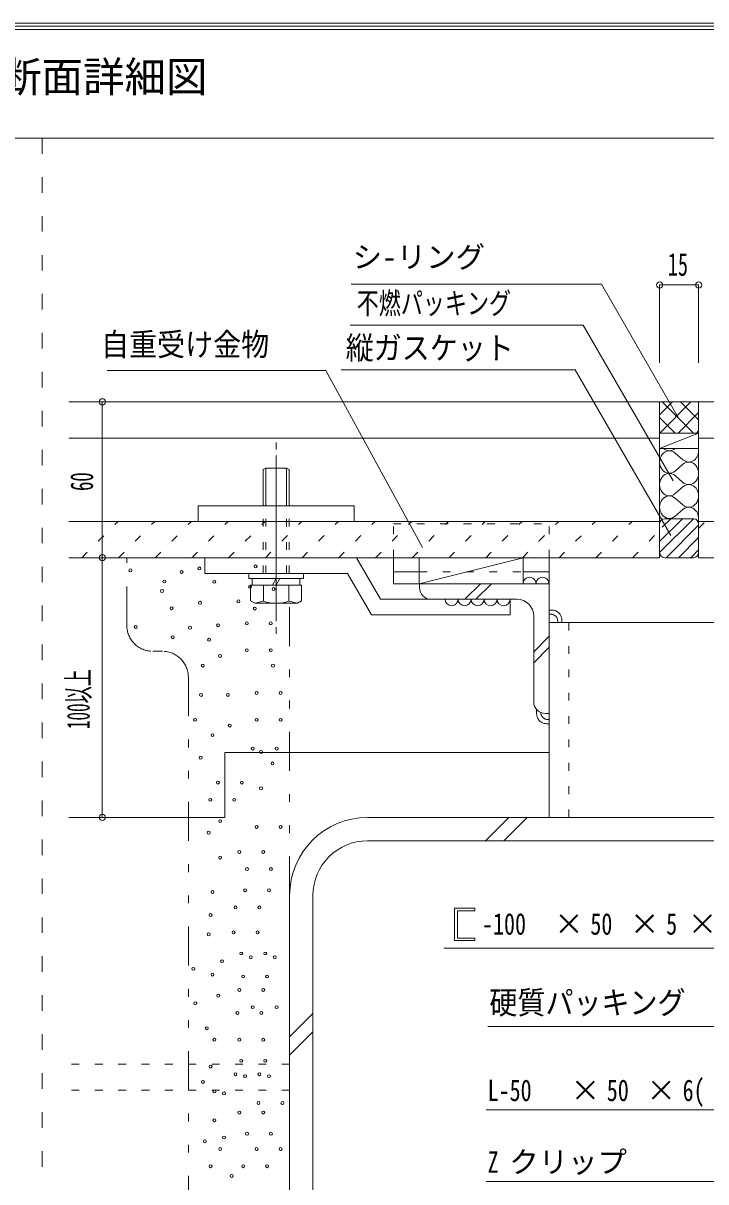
# Model space of a CAD drawing. Units: millimetres, scale not verified. Extents: x -1209 to 1209, y -852 to 852.
# Drawn here: x -109.4 to 153.5, y 406.3 to 852.4 of the extents above; entities that cross this region are included whole.
import ezdxf
from ezdxf.enums import TextEntityAlignment as Align

# ---------------------------------------------------------------- set-up
doc = ezdxf.new("R2010")
doc.units = ezdxf.units.MM
doc.header["$LTSCALE"] = 3
for name, pattern in [('USER1', [3, 1, -2]), ('USER2', [5, 2, -3]), ('USER6', [16, 5, -3, 1, -3, 1, -3])]:
    doc.linetypes.add(name, pattern=pattern)
for name, color, linetype, lineweight in [('0-1_0-0WAKU', 7, 'Continuous', 18), ('0-2_0-1AL', 5, 'Continuous', 18), ('0-3_0-2SUNPO', 7, 'Continuous', 18), ('0-4_0-3STEEL', 6, 'Continuous', 18), ('0-5_0-4KANAMONO', 6, 'Continuous', 18), ('0-6_0-5FUKUSIZA', 3, 'Continuous', 18), ('0-7_0-6HIFUKU', 4, 'Continuous', 18), ('0-8_0-7KUTAI', 6, 'Continuous', 18)]:
    doc.layers.add(name, color=color, linetype=linetype, lineweight=lineweight)
doc.styles.add('ＭＳ ゴシック', font='')
doc.styles.get('ＭＳ ゴシック').set_extended_font_data('MS Gothic')

msp = doc.modelspace()

# ---------------------------------------------------------------- linework, layer by layer
at = {"layer": '0-1_0-0WAKU'}
for p, q in [((-1209.414, 852.414), (1209.414, 852.414)), ((-1208.207, 851.207), (1208.207, 851.207)), ((-1207, 850), (1207, 850)), ((-1207, 808.159), (1207, 808.159))]:
    msp.add_line(p, q, dxfattribs=at)
at = {"layer": '0-1_0-0WAKU', "linetype": 'USER2'}
msp.add_line((-102, 808.159), (-102, 26.35), dxfattribs=at)
at = {"layer": '0-2_0-1AL'}
for p, q in [((-91.76, 706.621), (135.74, 706.621)), ((135.74, 706.605), (135.743, 646.605)), ((150.74, 706.621), (378.24, 706.621)), ((150.74, 706.606), (150.743, 646.606)), ((-91.76, 692.622), (135.74, 692.622)), ((150.74, 692.622), (378.24, 692.622)), ((-91.76, 660.622), (135.74, 660.622)), ((150.74, 660.622), (378.24, 660.622)), ((-91.76, 646.62), (135.74, 646.62)), ((150.74, 646.62), (378.24, 646.62))]:
    msp.add_line(p, q, dxfattribs=at)
at = {"layer": '0-3_0-2SUNPO'}
for p, q in [((113.295, 751.994), (16.902, 751.994)), ((142.943, 700.644), (113.295, 751.994)), ((135.74, 751.622), (135.739, 721.622)), ((135.739, 751.622), (150.74, 751.622)), ((150.74, 751.622), (150.74, 721.622)), ((106.282, 736.142), (16.544, 736.142)), ((140.902, 676.178), (106.282, 736.142)), ((7.241, 718.737), (-77.02, 718.737)), ((44.381, 650.526), (7.241, 718.737)), ((13.08, 718.953), (103.223, 718.953)), ((140.026, 655.209), (103.223, 718.953)), ((-78.913, 706.622), (-78.913, 646.622)), ((-78.913, 546.623), (-78.913, 646.621)), ((-78.913, 546.623), (-42.87, 546.623)), ((57.932, 511.65), (56.78, 511.65)), ((57.932, 500.173), (57.932, 510.72)), ((217.52, 496.263), (69.579, 496.263)), ((256.36, 466.077), (69.579, 466.077)), ((304.972, 434.03), (68.899, 434.03)), ((336.621, 406.428), (68.899, 406.428))]:
    msp.add_line(p, q, dxfattribs=at)
for points in [[(190.62, 559.708), (217.52, 496.263), (52.579, 496.263)], [(64.57, 499.257), (64.57, 500.173), (57.932, 500.173)]]:
    msp.add_lwpolyline(points, dxfattribs=at)
msp.add_lwpolyline([(56.78, 499.257), (56.78, 511.65), (64.57, 511.65), (64.57, 510.72), (57.932, 510.72), (57.932, 500.173), (64.57, 500.173), (64.57, 499.257)], close=True, dxfattribs=at)
for centre, start, end in [((135.74, 751.622), 0, 180), ((135.74, 751.622), 180, 0), ((150.74, 751.622), 0, 180), ((150.74, 751.622), 180, 0), ((-78.913, 706.622), 0, 180), ((-78.913, 706.622), 180, 0), ((-78.913, 646.622), 0, 180), ((-78.913, 646.622), 0, 180), ((-78.913, 646.622), 0, 180), ((-78.913, 646.622), 180, 0), ((-78.913, 646.622), 180, 0), ((-78.913, 646.622), 180, 0), ((-78.913, 546.623), 0, 180), ((-78.913, 546.623), 180, 0)]:
    msp.add_arc(centre, 1.2, start, end, dxfattribs=at)
at = {"layer": '0-4_0-3STEEL', "linetype": 'USER1'}
for p, q in [((33.24, 659.623), (93.24, 659.623)), ((43.239, 641.122), (83.241, 641.122))]:
    msp.add_line(p, q, dxfattribs=at)
at = {"layer": '0-4_0-3STEEL'}
for p, q in [((93.24, 646.62), (93.24, 636.622)), ((33.24, 641.122), (43.239, 641.122)), ((83.241, 641.122), (93.24, 641.122)), ((43.239, 636.622), (43.239, 635.122)), ((60.687, 630.594), (66.714, 636.622)), ((64.93, 630.594), (70.956, 636.622)), ((93.24, 636.622), (93.24, 586.621)), ((47.739, 630.622), (80.739, 630.622)), ((87.24, 624.121), (87.24, 591.121)), ((87.24, 610.381), (93.24, 616.381)), ((87.24, 606.136), (93.24, 612.136)), ((91.74, 586.621), (93.24, 586.621))]:
    msp.add_line(p, q, dxfattribs=at)
msp.add_lwpolyline([(33.24, 646.62), (33.24, 636.622), (93.24, 636.622)], dxfattribs=at)
for centre, radius, start, end in [((47.739, 635.122), 4.5, 180, 270), ((80.739, 624.121), 6.5, 0, 90), ((91.74, 591.121), 4.5, 180, 270)]:
    msp.add_arc(centre, radius, start, end, dxfattribs=at)
at = {"layer": '0-5_0-4KANAMONO'}
for p, q in [((-11.962, 688.324), (-11.962, 690.954)), ((-11.962, 622.225), (-11.962, 685.984)), ((-15.962, 681.097), (-16.96, 680.518)), ((-16.96, 666.595), (-16.96, 680.518)), ((-15.962, 666.595), (-15.962, 681.097)), ((-15.962, 681.097), (-7.96, 681.097)), ((-7.96, 681.097), (-6.962, 680.518)), ((-7.96, 666.595), (-7.96, 681.097)), ((-6.962, 666.595), (-6.962, 680.518)), ((-41.962, 660.594), (-41.962, 666.595)), ((18.038, 666.595), (-41.962, 666.595)), ((18.038, 660.594), (18.038, 666.595)), ((-41.962, 660.594), (18.038, 660.594)), ((-39.462, 640.597), (-39.462, 646.596)), ((-39.462, 646.596), (19.002, 646.596)), ((19.002, 646.596), (28.24, 630.594)), ((15.538, 640.597), (-39.462, 640.597)), ((-22.463, 638.596), (-22.463, 640.597)), ((-22.463, 638.596), (-1.463, 638.596)), ((-21.161, 636.097), (-21.161, 638.596)), ((-18.23, 640.597), (2.77, 640.597)), ((-13.406, 636.097), (-11.962, 638.596)), ((-11.962, 636.097), (-10.52, 638.596)), ((-2.762, 636.097), (-2.762, 638.596)), ((-1.463, 638.596), (-1.463, 640.597)), ((15.538, 640.597), (24.774, 624.595)), ((-21.776, 629.998), (-21.776, 636.097)), ((-21.776, 636.097), (-2.147, 636.097)), ((-16.87, 629.92), (-16.87, 636.097)), ((-7.054, 629.92), (-7.054, 636.097)), ((-2.147, 629.998), (-2.147, 636.097)), ((-20.213, 629.095), (-21.776, 629.998)), ((-16.87, 629.92), (-20.213, 629.095)), ((-20.213, 629.095), (-3.713, 629.095)), ((78.24, 630.594), (28.24, 630.594)), ((78.24, 630.594), (78.24, 624.595)), ((78.24, 624.595), (24.774, 624.595)), ((-11.962, 617.25), (-11.962, 619.885))]:
    msp.add_line(p, q, dxfattribs=at)
at = {"layer": '0-5_0-4KANAMONO', "linetype": 'USER1'}
for p, q in [((-16.96, 640.597), (-16.96, 666.595)), ((-15.962, 640.597), (-15.962, 666.595)), ((-7.96, 640.597), (-7.96, 666.595)), ((-6.962, 640.597), (-6.962, 666.595)), ((93.24, 646.62), (93.24, 659.623)), ((100.74, 621.621), (100.74, 546.621))]:
    msp.add_line(p, q, dxfattribs=at)
msp.add_lwpolyline([(33.24, 646.62), (33.24, 659.623), (93.24, 659.623)], dxfattribs=at)
at = {"layer": '0-5_0-4KANAMONO'}
msp.add_lwpolyline([(-7.054, 629.92), (-3.713, 629.095), (-2.147, 629.998)], dxfattribs=at)
msp.add_arc((-11.962, 644.094), 15, 250.903, 289.09698, dxfattribs=at)
at = {"layer": '0-6_0-5FUKUSIZA'}
for p, q in [((135.74, 701.623), (140.721, 706.605)), ((135.74, 706.605), (135.741, 688.605)), ((135.74, 706.605), (150.737, 706.605)), ((135.793, 694.605), (147.792, 706.605)), ((136.762, 706.605), (148.763, 694.606)), ((143.834, 706.605), (150.74, 699.7)), ((150.74, 706.606), (150.741, 688.606)), ((135.74, 700.557), (141.692, 694.605)), ((142.864, 694.605), (150.74, 702.482)), ((135.74, 694.605), (150.74, 694.606)), ((150.74, 694.606), (135.741, 688.605)), ((149.936, 694.606), (150.74, 695.411)), ((150.741, 688.606), (135.741, 688.605)), ((144.741, 684.317), (141.741, 686.922)), ((144.741, 682.579), (141.741, 679.973)), ((144.741, 675.63), (141.741, 678.236)), ((144.742, 673.893), (141.742, 671.287)), ((144.742, 666.943), (141.742, 669.549)), ((144.742, 665.206), (141.742, 662.6)), ((135.743, 648.609), (148.748, 661.614)), ((135.743, 652.854), (144.503, 661.614)), ((136.74, 658.341), (140.013, 661.614)), ((148.919, 661.606), (137.56, 661.606)), ((135.741, 648.614), (135.74, 659.614)), ((138.23, 646.605), (150.74, 659.116)), ((150.741, 648.614), (150.74, 659.614)), ((142.966, 646.606), (150.74, 654.38)), ((147.702, 646.606), (150.74, 649.643)), ((43.136, 636.596), (43.136, 646.595)), ((43.136, 636.596), (83.135, 646.595)), ((43.136, 646.595), (83.135, 646.595)), ((83.135, 646.595), (83.135, 636.596)), ((137.741, 646.605), (148.741, 646.606)), ((83.135, 636.596), (43.136, 636.596)), ((88.369, 588.456), (88.369, 587.108)), ((88.369, 587.108), (88.37, 586.92)), ((88.37, 586.92), (88.375, 586.697)), ((88.375, 586.697), (88.388, 586.444)), ((88.388, 586.444), (88.414, 586.167)), ((88.414, 586.167), (88.458, 585.874)), ((88.458, 585.874), (88.522, 585.57)), ((88.522, 585.57), (88.612, 585.261)), ((88.612, 585.261), (88.732, 584.954)), ((88.732, 584.954), (88.885, 584.655)), ((88.885, 584.655), (89.068, 584.367)), ((89.068, 584.367), (89.279, 584.093)), ((89.99, 587.132), (89.994, 586.982)), ((89.994, 586.982), (90.003, 586.813)), ((90.003, 586.813), (90.02, 586.629)), ((90.02, 586.629), (90.049, 586.433)), ((90.049, 586.433), (90.092, 586.23)), ((90.092, 586.23), (90.152, 586.024)), ((90.152, 586.024), (90.232, 585.82)), ((90.232, 585.82), (90.333, 585.621)), ((90.333, 585.621), (90.456, 585.429)), ((90.456, 585.429), (90.596, 585.247)), ((90.596, 585.247), (90.753, 585.076)), ((90.753, 585.076), (90.924, 584.92)), ((90.924, 584.92), (91.106, 584.78)), ((91.106, 584.78), (91.299, 584.659)), ((91.299, 584.659), (91.499, 584.557)), ((91.499, 584.557), (91.704, 584.478)), ((91.704, 584.478), (91.91, 584.418)), ((91.91, 584.418), (92.114, 584.375)), ((92.114, 584.375), (92.31, 584.346)), ((89.279, 584.093), (89.515, 583.838)), ((89.515, 583.838), (89.771, 583.603)), ((89.771, 583.603), (90.045, 583.392)), ((90.045, 583.392), (90.334, 583.209)), ((90.334, 583.209), (90.634, 583.057)), ((90.634, 583.057), (90.941, 582.937)), ((90.941, 582.937), (91.25, 582.847)), ((91.25, 582.847), (91.555, 582.783)), ((91.555, 582.783), (91.849, 582.74)), ((91.849, 582.74), (92.126, 582.713)), ((92.126, 582.713), (92.379, 582.7)), ((92.31, 584.346), (92.495, 584.329)), ((92.379, 582.7), (92.603, 582.695)), ((92.495, 584.329), (92.665, 584.32)), ((92.603, 582.695), (93.24, 582.694)), ((92.665, 584.32), (92.815, 584.317)), ((92.815, 584.317), (93.24, 584.316))]:
    msp.add_line(p, q, dxfattribs=at)
at = {"layer": '0-6_0-5FUKUSIZA', "linetype": 'USER1'}
for p, q in [((-86.804, 646.62), (-72.802, 660.622)), ((-72.662, 646.62), (-58.66, 660.622)), ((-58.52, 646.62), (-44.518, 660.622)), ((-44.378, 646.62), (-30.376, 660.622)), ((-30.236, 646.62), (-16.234, 660.622)), ((-16.093, 646.62), (-2.092, 660.622)), ((-1.951, 646.62), (12.05, 660.622)), ((12.191, 646.62), (26.192, 660.622)), ((26.333, 646.62), (40.334, 660.622)), ((40.475, 646.62), (54.476, 660.622)), ((54.617, 646.62), (68.618, 660.622)), ((68.759, 646.62), (82.76, 660.622)), ((82.901, 646.62), (96.902, 660.622)), ((97.043, 646.62), (111.045, 660.622)), ((111.185, 646.62), (125.187, 660.622)), ((150.742, 657.893), (153.471, 660.622)), ((125.327, 646.62), (135.74, 657.034))]:
    msp.add_line(p, q, dxfattribs=at)
at = {"layer": '0-6_0-5FUKUSIZA'}
for points in [[(98.112, 621.621), (98.112, 622.068), (98.111, 622.256), (98.106, 622.48), (98.093, 622.733), (98.066, 623.009), (98.023, 623.303), (97.959, 623.607), (97.868, 623.915), (97.749, 624.222), (97.596, 624.522), (97.412, 624.81), (97.201, 625.083), (96.966, 625.339), (96.71, 625.574), (96.436, 625.784), (96.147, 625.967), (95.847, 626.12), (95.54, 626.239), (95.231, 626.329), (94.926, 626.394), (94.632, 626.437), (94.355, 626.463), (94.101, 626.477), (93.877, 626.482), (93.24, 626.482)], [(96.491, 621.621), (96.491, 621.92), (96.49, 622.045), (96.487, 622.194), (96.478, 622.363), (96.461, 622.548), (96.432, 622.743), (96.389, 622.946), (96.329, 623.152), (96.249, 623.357), (96.147, 623.556), (96.025, 623.748), (95.885, 623.93), (95.728, 624.1), (95.557, 624.256), (95.374, 624.396), (95.182, 624.518), (94.982, 624.619), (94.777, 624.699), (94.57, 624.759), (94.367, 624.801), (94.17, 624.83), (93.985, 624.848), (93.816, 624.857), (93.666, 624.86), (93.24, 624.86)]]:
    msp.add_lwpolyline(points, dxfattribs=at)
for centre, radius, start, end in [((137.74, 659.614), 2, 95.14844, 180.00344), ((148.74, 659.614), 2, 0.00344, 84.85845), ((137.755, 648.619), 2.014, 180.16645, 269.61045), ((148.727, 648.62), 2.014, 270.39644, 359.84044), ((85.634, 636.597), 2.5, 0.00299, 180.00299), ((90.634, 636.597), 2.5, 0.00299, 180.00299), ((55.636, 630.596), 2.5, 179.99699, 359.99699), ((60.636, 630.597), 2.5, 179.99699, 359.99699), ((65.636, 630.597), 2.5, 179.99699, 359.99699), ((70.636, 630.596), 2.5, 179.99699, 359.99699), ((75.636, 630.596), 2.5, 179.99699, 359.99699)]:
    msp.add_arc(centre, radius, start, end, dxfattribs=at)
for centre, start_param, end_param in [((139.491, 683.448), 5.6396793, 10.068284), ((139.49, 692.134), 2.5191759, 3.7640094), ((146.991, 687.791), 2.4980866, 4.712389), ((146.991, 679.105), 2.4980866, 6.9268151), ((139.491, 674.761), 5.6396793, 10.068284), ((146.992, 670.418), 2.4980866, 6.9268151), ((139.492, 666.075), 5.6396793, 10.068284), ((146.992, 661.732), 4.8103988, 6.9268151)]:
    msp.add_ellipse(centre, major_axis=(0, 4.343), ratio=0.863352, start_param=start_param, end_param=end_param, dxfattribs=at)
at = {"layer": '0-7_0-6HIFUKU', "linetype": 'USER6'}
for p, q in [((-69.462, 620.597), (-69.462, 646.597)), ((-6.764, 516.621), (-6.764, 629.095)), ((-59.462, 610.597), (-55.76, 610.597)), ((-45.76, 600.597), (-45.76, 267.621))]:
    msp.add_line(p, q, dxfattribs=at)
at = {"layer": '0-7_0-6HIFUKU'}
for centre in [(-41.489, 642.479), (-19.866, 643.263), (-68.086, 641.747), (-55.017, 637.468), (-48.374, 641.158), (-35.775, 637.326), (-55.895, 633.808), (-21.995, 635.421), (-12.92, 634.525), (-41.265, 629.259), (-26.476, 629.819), (-52.204, 627.165), (-20.202, 627.018), (-66.026, 619.976), (-45.138, 619.682), (-34.3, 620.609), (-23.229, 621.347), (-14.014, 621.347), (-51.781, 615.991), (-37.792, 615.031), (-23.229, 611.013), (-14.014, 611.013), (-33.562, 608.799), (-40.205, 605.108), (-13.144, 605.06), (-40.88, 593.801), (-30.546, 593.801), (-19.475, 594.539), (-10.26, 594.539), (-43.171, 584.206), (-19.475, 584.206), (-10.26, 584.206), (-29.808, 581.991), (-36.451, 578.301), (-20.951, 573.134), (-17.778, 571.865), (-11.736, 573.134), (-41.016, 569.651), (-13.349, 567.437), (-34.373, 560.056), (-25.159, 560.056), (-17.778, 557.841), (-37.326, 553.412), (-28.111, 553.412), (-33.499, 545.181), (-37.928, 540.753), (-19.475, 542.967), (-10.26, 542.967), (-33.499, 531.157), (-26.118, 533.371), (-16.903, 533.371), (-23.165, 526.728), (-13.951, 526.728), (-36.451, 517.871), (-23.903, 518.609), (-14.689, 518.609), (-37.189, 509.013), (-27.594, 511.966), (-18.38, 511.966), (-37.928, 501.632), (-28.332, 502.37), (-19.118, 502.37), (-32.761, 491.298), (-25.38, 494.251), (-21.689, 492.775), (-16.165, 494.251), (-12.475, 492.775), (-43.833, 488.346), (-36.451, 486.132), (-24.641, 485.394), (-15.427, 485.394), (-34.237, 478.012), (-26.118, 480.227), (-16.903, 480.227), (-43.094, 475.06), (-20.951, 473.584), (-11.736, 473.584), (-26.856, 471.369), (-17.641, 471.369), (-38.666, 465.464), (-35.713, 461.035), (-26.118, 461.035), (-16.903, 461.035), (-37.189, 450.702), (-25.38, 452.916), (-16.165, 452.916), (-27.594, 447.749), (-23.903, 447.011), (-18.38, 447.749), (-14.689, 447.011), (-40.142, 444.797), (-35.713, 441.106), (-32.023, 440.368), (-18.736, 436.677), (-9.522, 436.677), (-26.118, 432.987), (-16.903, 432.987), (-35.713, 430.034), (-32.023, 423.391), (-23.165, 424.867), (-13.951, 424.867), (-39.404, 421.915), (-33.499, 418.963), (-19.475, 418.963), (-10.26, 418.963), (-37.189, 412.319), (-24.641, 412.319), (-15.427, 412.319), (-29.07, 408.629)]:
    msp.add_circle(centre, 0.567, dxfattribs=at)
at = {"layer": '0-7_0-6HIFUKU', "linetype": 'USER6'}
for centre, start, end in [((-59.462, 620.597), 180, 270), ((-55.76, 600.597), 0, 90)]:
    msp.add_arc(centre, 10, start, end, dxfattribs=at)
at = {"layer": '0-8_0-7KUTAI'}
for p, q in [((93.24, 625.621), (93.24, 546.621)), ((193.24, 621.621), (93.24, 621.621)), ((-31.76, 571.62), (-31.76, 546.62)), ((-31.76, 571.62), (93.24, 571.62)), ((-91.76, 546.62), (-31.76, 546.62)), ((23.24, 546.621), (263.24, 546.621)), ((68.674, 537.621), (77.674, 546.621)), ((75.745, 537.621), (84.745, 546.621)), ((23.24, 537.621), (263.24, 537.621)), ((-6.76, 516.621), (-6.76, 276.62)), ((2.24, 516.621), (2.24, 276.62)), ((-6.76, 462.187), (2.24, 471.187)), ((-6.76, 455.116), (2.24, 464.116))]:
    msp.add_line(p, q, dxfattribs=at)
at = {"layer": '0-8_0-7KUTAI', "linetype": 'USER1'}
for p, q in [((-6.76, 451.62), (-91.76, 451.62)), ((-6.76, 441.621), (-91.76, 441.621))]:
    msp.add_line(p, q, dxfattribs=at)
at = {"layer": '0-8_0-7KUTAI'}
for radius in [30, 21]:
    msp.add_arc((23.24, 516.621), radius, 90, 180, dxfattribs=at)

# ---------------------------------------------------------------- texts
at = {"layer": '0-1_0-0WAKU', "style": 'ＭＳ ゴシック'}
msp.add_text('中間部垂直・水平断面詳細図', height=11.72, dxfattribs=at).set_placement((-246.2, 822.385), align=Align.BOTTOM_LEFT)
at = {"layer": '0-3_0-2SUNPO', "style": 'ＭＳ ゴシック'}
for s, p in [('シ-リング', (17.523, 755.741)), ('×', (95.161, 498.992)), ('×', (124.366, 498.992)), ('×', (146.615, 498.992)), ('×', (101.494, 434.93)), ('×', (130.698, 434.93)), ('クリップ', (77.845, 407.328))]:
    msp.add_text(s, height=8.303, dxfattribs=at).set_placement(p, align=Align.BOTTOM_LEFT)
for s, height, width, p in [('15', 8.791, 0.65, (138.911, 752.522)), ('不燃パッキング', 8.303, 0.75, (19.068, 737.935)), ('自重受け金物', 8.791, 0.9, (-79.369, 721.697)), ('縦ガスケット', 8.791, 0.9, (14.826, 720.373)), ('-100', 8.303, 0.75, (67.339, 498.992)), ('50', 8.303, 0.75, (109.064, 498.992)), ('5', 8.303, 0.75, (138.268, 498.992)), ('硬質パッキング', 8.791, 0.9, (70.179, 468.309)), ('6(', 8.303, 0.75, (144.601, 434.93)), ('L-50', 8.303, 0.75, (69.499, 434.93)), ('50', 8.303, 0.75, (115.396, 434.93)), ('Z', 8.303, 0.75, (69.499, 407.328))]:
    msp.add_text(s, height=height, dxfattribs=dict(at, width=width)).set_placement(p, align=Align.BOTTOM_LEFT)
for s, width, p in [('60', 0.6, (-79.813, 672.32)), ('100以上', 0.55, (-81.145, 580.664))]:
    msp.add_text(s, height=8.791, rotation=90, dxfattribs=dict(at, width=width)).set_placement(p, align=Align.BOTTOM_LEFT)

doc.saveas('drawing.dxf')
